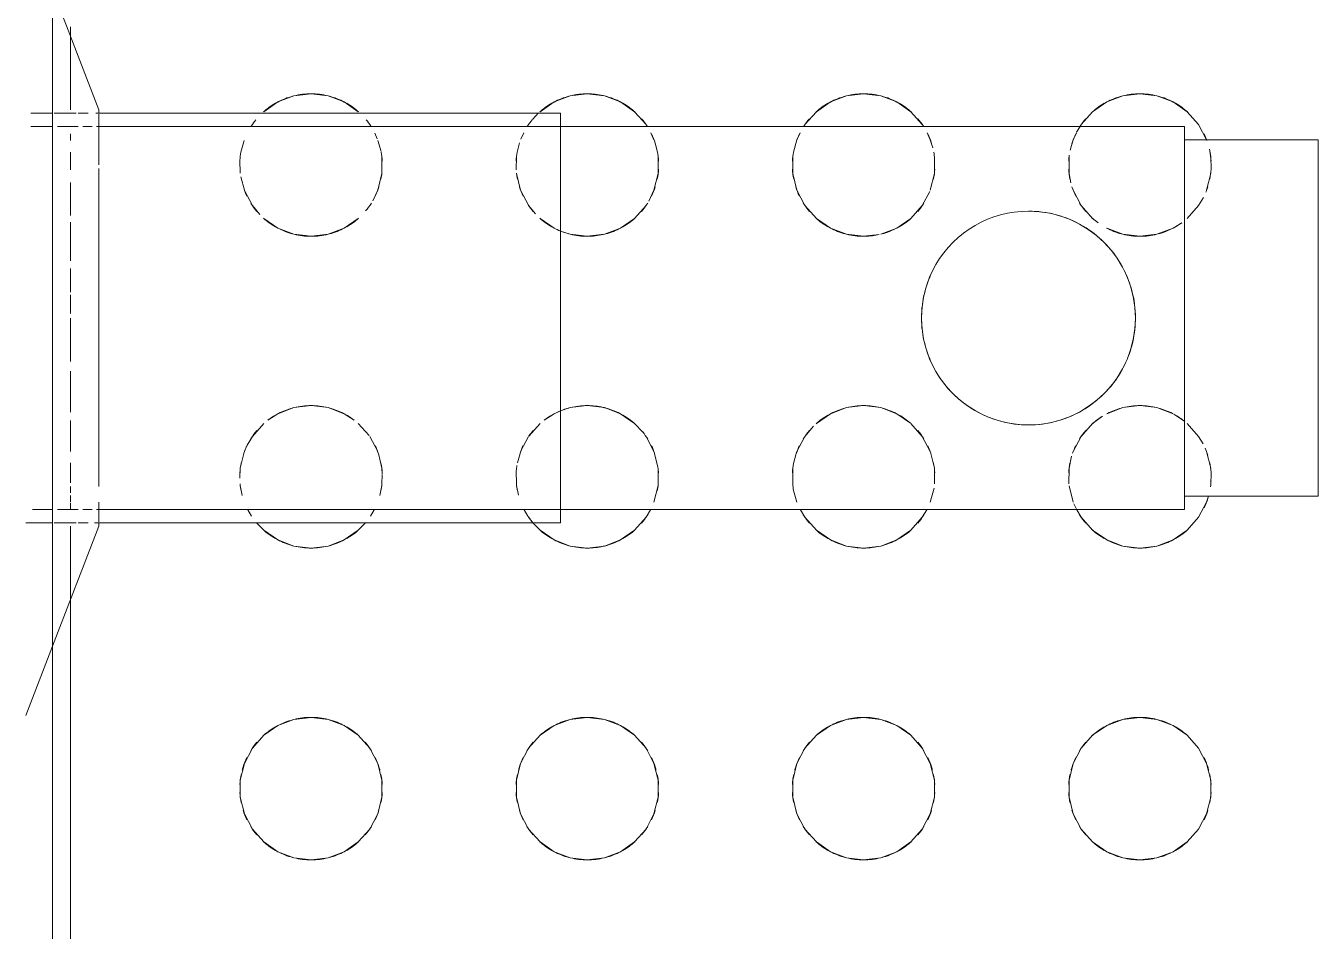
# Model space of a CAD drawing. Header units: metres. Extents: x 147 to 427, y -16 to 162.
# Drawn here: x 177.1036 to 177.2486, y 83.4637 to 83.5653 of the extents above; entities that cross this region are included whole.
import ezdxf

# ---------------------------------------------------------------- set-up
doc = ezdxf.new("R2010")
doc.units = ezdxf.units.M
doc.layers.add('P-SANR-FIXT', color=7, linetype='Continuous', lineweight=5)

# ---------------------------------------------------------------- blocks, each defined once
blk = doc.blocks.new('UT_Bebedouro Industrial - UT_Bebedouro Industrial-3662647-BANHEIROS E VESTIÁRIO')
at = {"layer": 'P-SANR-FIXT', "color": 254, "true_color": 0xd3d3d3}
for p, q in [((0.1569717234431422, -0.2430000000001873), (0.1491875000001079, -0.2400000000001837)), ((0.343, -0.2430000000000004), (-0.343, -0.2430000000000004)), ((0.1708125000001009, -0.243179785421096), (0.1708125000001009, -0.2456480347488624)), ((0.2168125000001034, -0.2456480348234286), (0.2168125000001034, -0.2431797852094258)), ((0.1599456944770694, -0.2450000000000006), (0.03385503178336066, -0.2450000000000006)), ((0.1599456944770694, -0.2450000000000004), (0.1704375000000012, -0.2450000000000004)), ((0.2171875000000003, -0.2450000000000004), (0.2264961812751058, -0.2450000000000004)), ((0.1708125000001009, -0.2458592899244402), (0.1708125000001009, -0.2469920681580703)), ((0.2168125000001034, -0.2469920681858999), (0.2168125000001034, -0.2458592899138064)), ((0.1723125000001005, -0.2479105741302499), (0.1723125000001005, -0.300000000000183)), ((0.2153125000001037, -0.300000000000183), (0.2153125000001037, -0.2479105741580969)), ((0.1731493069236932, -0.2481896415829489), (0.1709375853437507, -0.2481896415829489)), ((0.1845537980913715, -0.2481896415829489), (0.1761568260771479, -0.2481896415829489)), ((0.1996875683226514, -0.2481896415829489), (0.1879374316773473, -0.2481896415829489)), ((0.2105832781362753, -0.2481896415829489), (0.2030712019086281, -0.2481896415829489)), ((0.2166874146562478, -0.2481896415829489), (0.2127232722435144, -0.2481896415829489)), ((0.1715855705442517, -0.2653176456621884), (0.1722858428339676, -0.2649067323163596)), ((0.1722858428339674, -0.2790932681023642), (0.1715855705442516, -0.2786823547565355)), ((0.1707755822856121, -0.2969284315510209), (0.1714393485795881, -0.2964161290728526)), ((0.1715855705442516, -0.2963176454528283), (0.1722858428339674, -0.2959067321069996)), ((0.2161039709048473, -0.2968538149683477), (0.2168291416433389, -0.2975382062489465)), ((0.1708125000000002, -0.2999999999999999), (0.1721554505102914, -0.2999999999999999)), ((0.2154695494897128, -0.2999999999999999), (0.2168125000000002, -0.2999999999999999)), ((0.1805283845272866, -0.3095838709271512), (0.1788207056497776, -0.3104801299414852)), ((0.2146057079093315, -0.3101324843364749), (0.2138207056497776, -0.3104801299414853)), ((0.1750195731113947, -0.3109416709927864), (0.173147027457097, -0.3104801299414852)), ((0.1769481599954799, -0.3109416709927864), (0.1751910734304794, -0.3109605522465969)), ((0.1786173332256729, -0.3105540207469432), (0.177058492134831, -0.3109274646154095)), ((0.2134257856441591, -0.310617895085938), (0.212440110450913, -0.3108659632541628)), ((0.1731470274570971, -0.326519869849159), (0.1744600569162915, -0.3261469116288601)), ((0.1751910734304794, -0.3260394475440473), (0.1769481599954799, -0.3260583287978578)), ((0.1774665911928572, -0.3261390115020953), (0.178617333225673, -0.3264459790437009)), ((0.1819719525388062, -0.3286950185247158), (0.1830634372131776, -0.3302744560843197)), ((0.2031786092558585, -0.3357542979505553), (0.2029838665534374, -0.3339999997906423)), ((0.1747233933828997, -0.3418998986069059), (0.173147027457097, -0.3414801297321255)), ((0.1722858428339673, -0.3579067316882797), (0.1729673643321005, -0.3575905876387838)), ((0.1731470274570969, -0.3575198696397988), (0.1749786812591977, -0.357063405180618)), ((0.2146743794602289, -0.3579028203591386), (0.2153263911218452, -0.3582813316452378)), ((0.1830292258640429, -0.3687898073410508), (0.182210425437808, -0.3700225533397693)), ((0.1723125000000003, -0.3699999999999999), (0.1736556222552938, -0.3699999999999999)), ((0.1882302397355379, -0.3699999999999999), (0.1738125000000003, -0.3699999999999999)), ((0.1989888809020505, -0.3699999999999999), (0.1886361190979497, -0.3699999999999999)), ((0.2138125000000002, -0.3699999999999999), (0.1993947602644623, -0.3699999999999999)), ((0.2139693777447065, -0.3699999999999999), (0.2153125000000002, -0.3699999999999999)), ((0.1788207056497775, -0.3724801295227654), (0.1769481599954798, -0.3729416705740665)), ((0.2100195731113946, -0.3729416705740666), (0.2081470274570969, -0.3724801295227655)), ((0.1764946582742865, -0.3729833439000679), (0.1750195731113946, -0.3729416705740665)), ((0.1738125000000003, -0.385), (0.2138125000000002, -0.385))]:
    blk.add_line(p, q, dxfattribs=at)
at = {"layer": 'P-SANR-FIXT', "color": 254, "true_color": 0xe0e0e0}
for p, q in [((0.1708125000001009, -0.2400000000001837), (0.1708125000001009, -0.243000000000183)), ((0.2168125000001034, -0.243000000000183), (0.2168125000001034, -0.2405410871158493)), ((0.1723125000001005, -0.2435491953635607), (0.1723125000001005, -0.245885300906858)), ((0.2153125000001037, -0.245885300794452), (0.2153125000001037, -0.2435491952263268)), ((0.170437500000001, -0.2450000000000006), (0.1599456944770694, -0.2450000000000006)), ((0.2264961812751058, -0.2450000000000006), (0.2171875000000003, -0.2450000000000006)), ((0.1723125000001005, -0.2464012828272599), (0.1723125000001005, -0.2474313589593083)), ((0.2153125000001037, -0.2474313589769331), (0.2153125000001037, -0.2464012829982663)), ((0.1707476504626846, -0.2481896415829489), (0.1704912606216459, -0.2481896415829489)), ((0.2171337393783538, -0.2481896415829489), (0.2168773495373141, -0.2481896415829489)), ((0.173879354366014, -0.2642823797981303), (0.1750195731113949, -0.2640583292165775)), ((0.1758241505980542, -0.2640021971467044), (0.1769481599954801, -0.2640583292165775)), ((0.1769481599954801, -0.2640583292165775), (0.1786173332256731, -0.2644459794624205)), ((0.1788207056497778, -0.2645198702678786), (0.1794847589761223, -0.2648073090337222)), ((0.2064393485795883, -0.2654161292822128), (0.2081276408369291, -0.2645272526530535)), ((0.2081470274570972, -0.2645198702678787), (0.2096438677583311, -0.264113282096786)), ((0.2100752072232915, -0.2640517798067557), (0.2115442569142956, -0.2640199337720456)), ((0.2124401104509143, -0.2641340369552013), (0.2137347221065275, -0.264487846272953)), ((0.2039002183482119, -0.2682822148330118), (0.2049957805680687, -0.2666950189434357)), ((0.2054275888262549, -0.266245003979312), (0.2064393485795883, -0.2654161292822128)), ((0.1823518946624584, -0.2671584356464372), (0.183063437213173, -0.2682744565030304)), ((0.1830675147586632, -0.2682822148330117), (0.1837514010928459, -0.2700854748950614)), ((0.2032163320140291, -0.2700854748950615), (0.2039002183482119, -0.2682822148330118)), ((0.1837514010928459, -0.2700854748950614), (0.1839838665534375, -0.2720000002093618)), ((0.2029838665534375, -0.272000000209362), (0.2032163320140291, -0.2700854748950615)), ((0.1839838665534375, -0.2720000002093619), (0.1837514010928459, -0.2739145255236624)), ((0.2032163320140291, -0.2739145255236624), (0.2029838665534375, -0.2720000002093619)), ((0.1837514010928459, -0.2739145255236624), (0.1830675147586632, -0.2757177855857121)), ((0.2039002183482118, -0.2757177855857121), (0.2032163320140291, -0.2739145255236624)), ((0.1830634372131754, -0.2757255439156889), (0.1823518946624553, -0.2768415647722908)), ((0.2049957805680687, -0.2773049814752883), (0.2039002183482118, -0.2757177855857121)), ((0.1819719525388063, -0.2773049814752883), (0.1806136381692645, -0.2785241696691069)), ((0.1750195731113948, -0.2799416712021464), (0.1738793543660139, -0.2797176206205935)), ((0.1805283845272867, -0.2785838711365112), (0.1788207056497777, -0.2794801301508453)), ((0.2081470274570972, -0.2794801301508454), (0.2069644580580077, -0.2789164000646308)), ((0.2100195731113949, -0.2799416712021465), (0.2081470274570972, -0.2794801301508454)), ((0.2137347221065275, -0.2795121541457711), (0.2125100266369945, -0.2798526297349832)), ((0.2145562186918797, -0.2791574219469717), (0.2139336125197426, -0.2794362916637007)), ((0.1762444735893219, -0.279995206272326), (0.1751910734304795, -0.2799605524559569)), ((0.2119481599954801, -0.2799416712021465), (0.2100752072232915, -0.2799482206119683)), ((0.1739446364702366, -0.2952649036755161), (0.1750195731113948, -0.2950583290072174)), ((0.1751910734304794, -0.2950394477534069), (0.1766425946962822, -0.2950273499956836)), ((0.1775589553057072, -0.2951570819240949), (0.178617333225673, -0.2954459792530605)), ((0.1788207056497776, -0.2955198700585185), (0.1805283845272866, -0.2964161290728526)), ((0.2104596966617215, -0.2950175094033534), (0.21194815999548, -0.2950583290072175)), ((0.2124401104509173, -0.2951340367458419), (0.2134639627210549, -0.295394405528897)), ((0.2139048370180735, -0.2955523422831816), (0.2146057079093315, -0.2958675156635291)), ((0.1805437975884262, -0.29642679577947), (0.1819719525388061, -0.2976950187340754)), ((0.2054962853629, -0.2971795569116565), (0.2064393485795882, -0.2964161290728527)), ((0.1823518946624583, -0.298158435437077), (0.1830634372131752, -0.2992744562936748)), ((0.2039002183482117, -0.2992822146236518), (0.2049957805680686, -0.2976950187340756)), ((0.1728765199131284, -0.2999999999999999), (0.1738939157129581, -0.2999999999999999)), ((0.1740123258339308, -0.2999999999999999), (0.1823125000000002, -0.2999999999999999)), ((0.1823125000000042, -0.2999999999999999), (0.1878596619626422, -0.2999999999999999)), ((0.183067514758663, -0.2992822146236516), (0.1833909501743621, -0.299979112460689)), ((0.1882398293743464, -0.2999999999999999), (0.1964048351849518, -0.2999999999999999)), ((0.1964511952559443, -0.2999999999999999), (0.1993851706256537, -0.2999999999999999)), ((0.1997653380373581, -0.2999999999999999), (0.2053125000000002, -0.2999999999999999)), ((0.2035767829325126, -0.2999791124606891), (0.2039002183482117, -0.2992822146236518)), ((0.2053125000000002, -0.2999999999999999), (0.2100759559672908, -0.2999999999999999)), ((0.2106661258184453, -0.2999999999999999), (0.2136126741660696, -0.2999999999999999)), ((0.2137310842870423, -0.2999999999999999), (0.214748480086872, -0.2999999999999999)), ((0.1736556222552938, -0.3699999999999999), (0.1751929538186347, -0.3699999999999999)), ((0.1764919919243115, -0.3699999999999999), (0.1738125000000003, -0.3699999999999999)), ((0.1751929538186347, -0.3699999999999999), (0.1882478905302958, -0.3699999999999999)), ((0.188230239735538, -0.3699999999999999), (0.1764919919243115, -0.3699999999999999)), ((0.1886281158116952, -0.3699999999999999), (0.1989968841883046, -0.3699999999999999)), ((0.1989888809020506, -0.3699999999999999), (0.1886361190979499, -0.3699999999999999)), ((0.1993771094697042, -0.3699999999999999), (0.2045625, -0.3699999999999999)), ((0.2038125000000002, -0.3699999999999999), (0.1993947602644624, -0.3699999999999999)), ((0.2138125000000002, -0.3699999999999999), (0.2038125000000002, -0.3699999999999999)), ((0.2045625, -0.3699999999999999), (0.2124320461813655, -0.3699999999999999)), ((0.2124320461813655, -0.3699999999999999), (0.2139693777447065, -0.3699999999999999))]:
    blk.add_line(p, q, dxfattribs=at)
at = {"layer": 'P-SANR-FIXT', "color": 254, "true_color": 0xe9e9e9}
for p, q in [((0.2153125000001037, -0.243000000000183), (0.2153125000001037, -0.2405476756956445)), ((0.1723125000001005, -0.2407365483164371), (0.1723125000001005, -0.242922413969641)), ((0.1719941416783444, -0.2481896415829489), (0.171286806100834, -0.2481896415829489)), ((0.1731493069236933, -0.2481896415829489), (0.1721578206327638, -0.2481896415829489)), ((0.177620997391089, -0.2481896415829489), (0.1752827876512813, -0.2481896415829489)), ((0.1825289646020444, -0.2481896415829489), (0.178258294713867, -0.2481896415829489)), ((0.1878279875455743, -0.2481896415829489), (0.1828901917612917, -0.2481896415829489)), ((0.1938125000000024, -0.2481896415829489), (0.1886300743250438, -0.2481896415829489)), ((0.1994146431139901, -0.2481896415829489), (0.1946383759556041, -0.2481896415829489)), ((0.2005377323094429, -0.2481896415829489), (0.1997970124544304, -0.2481896415829489)), ((0.2050960353979561, -0.2481896415829489), (0.2010357722435146, -0.2481896415829489)), ((0.2096280599714878, -0.2481896415829489), (0.2059120404664914, -0.2481896415829489)), ((0.2105832781362763, -0.2481896415829489), (0.2100040026089115, -0.2481896415829489)), ((0.2125058542819382, -0.2481896415829489), (0.2110139162038261, -0.2481896415829489)), ((0.2154671793672347, -0.2481896415829489), (0.2127232722435144, -0.2481896415829489)), ((0.2163381938991681, -0.2481896415829489), (0.215630858321654, -0.2481896415829489))]:
    blk.add_line(p, q, dxfattribs=at)
at = {"layer": 'P-SANR-FIXT', "color": 9, "true_color": 0xc0c0c0}
for p, q in [((-0.343, -0.2430000000000004), (0.343, -0.2430000000000004)), ((0.1704375000001031, -0.2481896415831324), (0.1569717234431422, -0.2430000000001873)), ((0.2306532765570707, -0.243000000000183), (0.2171875000001011, -0.2481896415831324)), ((0.0338550317833607, -0.2450000000000004), (0.1599456944770694, -0.2450000000000004)), ((0.1708125000001009, -0.2476853449555534), (0.1708125000001009, -0.300000000000183)), ((0.2168125000001034, -0.300000000000183), (0.2168125000001034, -0.2478592750793709)), ((0.1707476504626846, -0.2481896415829489), (0.1704375000000004, -0.2481896415829489)), ((0.1761568260771479, -0.2481896415829489), (0.174901727756486, -0.2481896415829489)), ((0.1879374316773473, -0.2481896415829489), (0.1845537980913715, -0.2481896415829489)), ((0.2030712019086281, -0.2481896415829489), (0.1996875683226514, -0.2481896415829489)), ((0.2127232722435144, -0.2481896415829489), (0.2114681739228443, -0.2481896415829489)), ((0.2171875, -0.2481896415829489), (0.2168773495373142, -0.2481896415829489)), ((0.1708125000000002, -0.2999999999999999), (0.2168125000000002, -0.2999999999999999)), ((0.1723125000001005, -0.300000000000183), (0.1723125000001005, -0.3700000000001845)), ((0.2153125000000994, -0.3700000000001845), (0.2153125000001037, -0.300000000000183)), ((0.1723125000000003, -0.3699999999999999), (0.2153125000000002, -0.3699999999999999)), ((0.1738125000001002, -0.3700000000001845), (0.1738125000001002, -0.3850000000001854)), ((0.2138125000000997, -0.3850000000001854), (0.2138125000000997, -0.3700000000001845)), ((0.1738125000000003, -0.385), (0.2138125000000002, -0.385))]:
    blk.add_line(p, q, dxfattribs=at)
at = {"layer": 'P-SANR-FIXT', "color": 7, "true_color": 0xefefef}
for p, q in [((0.1723406767205682, -0.2450000000000004), (0.1730450947347832, -0.2450000000000004)), ((0.1731573078369725, -0.2450000000000004), (0.1738939157129576, -0.2450000000000004)), ((0.1741985097396039, -0.2450000000000004), (0.1749017277564855, -0.2450000000000004)), ((0.1753243672950136, -0.2450000000000004), (0.1775490440327083, -0.2450000000000004)), ((0.1788380519957764, -0.2450000000000004), (0.1823125000000013, -0.2450000000000004)), ((0.1832619380973195, -0.2450000000000004), (0.1878596619626423, -0.2450000000000004)), ((0.1889404593594835, -0.2450000000000004), (0.1938125000000007, -0.2450000000000004)), ((0.1943085698364476, -0.2450000000000004), (0.1964269128591585, -0.2450000000000004)), ((0.1967219248090448, -0.2450000000000004), (0.1993771094697038, -0.2450000000000004)), ((0.2002276015342474, -0.2450000000000004), (0.2045624999999988, -0.2450000000000004)), ((0.2053125000000002, -0.2450000000000004), (0.209015295795511, -0.2450000000000004)), ((0.2104472913215685, -0.2450000000000004), (0.2124320461813666, -0.2450000000000004)), ((0.2137310842870396, -0.2450000000000004), (0.2144972953004514, -0.2450000000000004))]:
    blk.add_line(p, q, dxfattribs=at)
at = {"layer": 'P-SANR-FIXT', "color": 7, "true_color": 0xf3f3f3}
for p, q in [((0.173045094734783, -0.2450000000000006), (0.1723406767205681, -0.2450000000000006)), ((0.1738939157129575, -0.2450000000000006), (0.1731573078369723, -0.2450000000000006)), ((0.1749017277564854, -0.2450000000000006), (0.1741985097396037, -0.2450000000000006)), ((0.1775490440327081, -0.2450000000000006), (0.1753243672950135, -0.2450000000000006)), ((0.1823125000000012, -0.2450000000000006), (0.1788380519957762, -0.2450000000000006)), ((0.1878596619626421, -0.2450000000000006), (0.1832619380973194, -0.2450000000000006)), ((0.1938125000000007, -0.2450000000000006), (0.1889404593594835, -0.2450000000000006)), ((0.1964269128591584, -0.2450000000000006), (0.1943085698364475, -0.2450000000000006)), ((0.1993771094697038, -0.2450000000000006), (0.1967219248090448, -0.2450000000000006)), ((0.2045624999999988, -0.2450000000000006), (0.2002276015342473, -0.2450000000000006)), ((0.209015295795511, -0.2450000000000006), (0.2053125000000001, -0.2450000000000006)), ((0.2124320461813666, -0.2450000000000006), (0.2104472913215686, -0.2450000000000006)), ((0.2144972953004514, -0.2450000000000006), (0.2137310842870396, -0.2450000000000006))]:
    blk.add_line(p, q, dxfattribs=at)
at = {"layer": 'P-SANR-FIXT', "color": 9, "true_color": 0xc0c0c0, "flags": 128}
for points in [[(0.1329838665534375, -0.2720000002093618), (0.1332163320140291, -0.2700854748950613), (0.1339002183482119, -0.2682822148330117), (0.1349957805680687, -0.2666950189434354), (0.1364393485795883, -0.2654161292822125), (0.1381470274570972, -0.2645198702678785), (0.1400195731113949, -0.2640583292165774), (0.1419481599954801, -0.2640583292165774), (0.1438207056497778, -0.2645198702678785), (0.1455283845272867, -0.2654161292822125), (0.1469719525388063, -0.2666950189434354), (0.1480675147586632, -0.2682822148330116), (0.1487514010928459, -0.2700854748950613), (0.1489838665534375, -0.2720000002093617)], [(0.1679838665534375, -0.2720000002093619), (0.1682163320140291, -0.2700854748950614), (0.1689002183482118, -0.2682822148330117), (0.1699957805680687, -0.2666950189434356), (0.1707755822856122, -0.2659284317603809)], [(0.2169719525388063, -0.2666950189434356), (0.2180675147586632, -0.2682822148330118), (0.2187514010928459, -0.2700854748950615), (0.2189838665534375, -0.2720000002093619)], [(0.1489838665534375, -0.2720000002093618), (0.1487514010928459, -0.2739145255236623), (0.1480675147586632, -0.275717785585712), (0.1469719525388063, -0.2773049814752882), (0.1455283845272867, -0.2785838711365111), (0.1438207056497778, -0.2794801301508452), (0.14194815999548, -0.2799416712021463), (0.1400195731113949, -0.2799416712021462), (0.1381470274570972, -0.2794801301508452), (0.1364393485795882, -0.278583871136511), (0.1349957805680686, -0.2773049814752881), (0.1339002183482118, -0.2757177855857119), (0.1332163320140291, -0.2739145255236622), (0.1329838665534375, -0.2720000002093617)], [(0.1707755822856121, -0.2780715686583428), (0.1699957805680686, -0.2773049814752882), (0.1689002183482118, -0.275717785585712), (0.1682163320140291, -0.2739145255236623), (0.1679838665534375, -0.2720000002093618)], [(0.2189838665534375, -0.272000000209362), (0.2187514010928459, -0.2739145255236625), (0.2180675147586632, -0.2757177855857122), (0.2169719525388063, -0.2773049814752884)], [(0.1329838665534374, -0.3030000000000017), (0.133216332014029, -0.3010854746857012), (0.1339002183482117, -0.2992822146236516), (0.1349957805680686, -0.2976950187340753), (0.1364393485795881, -0.2964161290728525), (0.1381470274570971, -0.2955198700585184), (0.1400195731113948, -0.2950583290072173), (0.14194815999548, -0.2950583290072173), (0.1438207056497776, -0.2955198700585184), (0.1455283845272866, -0.2964161290728525), (0.1469719525388062, -0.2976950187340753), (0.148067514758663, -0.2992822146236515), (0.1487514010928458, -0.3010854746857012), (0.1489838665534374, -0.3030000000000017)], [(0.1679838665534374, -0.3030000000000018), (0.168216332014029, -0.3010854746857013), (0.1689002183482117, -0.2992822146236517), (0.1699957805680686, -0.2976950187340754), (0.1707755822856121, -0.2969284315510209)], [(0.2169719525388062, -0.2976950187340756), (0.2180675147586631, -0.2992822146236517), (0.2187514010928458, -0.3010854746857014), (0.2189838665534374, -0.3030000000000018)], [(0.1489838665534374, -0.3030000000000018), (0.1487514010928458, -0.3049145253143023), (0.1480675147586631, -0.306717785376352), (0.1469719525388062, -0.3083049812659282), (0.1455283845272866, -0.3095838709271511), (0.1438207056497776, -0.3104801299414851), (0.1419481599954799, -0.3109416709927862), (0.1400195731113947, -0.3109416709927862), (0.138147027457097, -0.3104801299414851), (0.1364393485795881, -0.3095838709271509), (0.1349957805680685, -0.308304981265928), (0.1339002183482117, -0.3067177853763518), (0.133216332014029, -0.3049145253143021), (0.1329838665534374, -0.3030000000000017)], [(0.1722858428339673, -0.3100932678930041), (0.171439348579588, -0.3095838709271511), (0.1699957805680685, -0.3083049812659282), (0.1689002183482116, -0.306717785376352), (0.1682163320140289, -0.3049145253143021), (0.1679838665534374, -0.3030000000000018)], [(0.2189838665534374, -0.3030000000000019), (0.2187514010928458, -0.3049145253143024), (0.2180675147586631, -0.3067177853763521), (0.2169719525388062, -0.3083049812659284), (0.2155283845272866, -0.3095838709271512)], [(0.1329838665534374, -0.3339999997906422), (0.133216332014029, -0.3320854744763416), (0.1339002183482117, -0.330282214414292), (0.1349957805680686, -0.3286950185247158), (0.1364393485795881, -0.3274161288634929), (0.1381470274570971, -0.3265198698491589), (0.1400195731113948, -0.3260583287978577), (0.1419481599954799, -0.3260583287978577), (0.1438207056497776, -0.3265198698491587), (0.1455283845272866, -0.3274161288634929), (0.1469719525388062, -0.3286950185247157), (0.1480675147586631, -0.330282214414292), (0.1487514010928458, -0.3320854744763416), (0.1489838665534374, -0.333999999790642)], [(0.1679838665534374, -0.3339999997906423), (0.168216332014029, -0.3320854744763418), (0.1689002183482117, -0.3302822144142921), (0.1699957805680685, -0.3286950185247159), (0.1714393485795881, -0.327416128863493), (0.1722858428339674, -0.3269067318976399)], [(0.2155283845272866, -0.3274161288634931), (0.2169719525388062, -0.3286950185247159), (0.2180675147586631, -0.3302822144142922), (0.2187514010928458, -0.3320854744763419), (0.2189838665534374, -0.3339999997906423)], [(0.1489838665534374, -0.3339999997906422), (0.1487514010928458, -0.3359145251049426), (0.148067514758663, -0.3377177851669923), (0.1469719525388062, -0.3393049810565685), (0.1455283845272866, -0.3405838707177914), (0.1438207056497776, -0.3414801297321254), (0.1419481599954799, -0.3419416707834266), (0.1400195731113948, -0.3419416707834266), (0.138147027457097, -0.3414801297321254), (0.1364393485795881, -0.3405838707177913), (0.1349957805680685, -0.3393049810565685), (0.1339002183482117, -0.3377177851669922), (0.133216332014029, -0.3359145251049425), (0.1329838665534374, -0.333999999790642)], [(0.1722858428339674, -0.3410932676836445), (0.1714393485795881, -0.3405838707177914), (0.1699957805680685, -0.3393049810565686), (0.1689002183482117, -0.3377177851669923), (0.1682163320140289, -0.3359145251049426), (0.1679838665534374, -0.3339999997906422)], [(0.2189838665534374, -0.3339999997906424), (0.2187514010928458, -0.3359145251049429), (0.2180675147586631, -0.3377177851669926), (0.2169719525388062, -0.3393049810565688), (0.2155283845272866, -0.3405838707177917)], [(0.1329838665534372, -0.3649999995812819), (0.1332163320140288, -0.3630854742669815), (0.1339002183482116, -0.3612822142049318), (0.1349957805680684, -0.3596950183153556), (0.136439348579588, -0.3584161286541327), (0.138147027457097, -0.3575198696397986), (0.1400195731113946, -0.3570583285884975), (0.1419481599954798, -0.3570583285884975), (0.1438207056497775, -0.3575198696397985), (0.1455283845272864, -0.3584161286541327), (0.146971952538806, -0.3596950183153555), (0.1480675147586629, -0.3612822142049318), (0.1487514010928456, -0.3630854742669815), (0.1489838665534372, -0.3649999995812818)], [(0.1679838665534372, -0.3649999995812821), (0.1682163320140288, -0.3630854742669816), (0.1689002183482115, -0.3612822142049319), (0.1699957805680684, -0.3596950183153558), (0.171439348579588, -0.3584161286541328), (0.1722858428339673, -0.3579067316882797)], [(0.2155283845272865, -0.358416128654133), (0.2169719525388061, -0.3596950183153558), (0.2180675147586629, -0.3612822142049321), (0.2187514010928457, -0.3630854742669817), (0.2189838665534373, -0.3649999995812822)], [(0.1489838665534372, -0.3649999995812819), (0.1487514010928456, -0.3669145248955825), (0.1480675147586629, -0.3687177849576321), (0.146971952538806, -0.3703049808472084), (0.1455283845272864, -0.3715838705084312), (0.1438207056497775, -0.3724801295227652), (0.1419481599954798, -0.3729416705740664), (0.1400195731113946, -0.3729416705740664), (0.1381470274570969, -0.3724801295227652), (0.1364393485795879, -0.3715838705084312), (0.1349957805680684, -0.3703049808472083), (0.1339002183482115, -0.368717784957632), (0.1332163320140288, -0.3669145248955823), (0.1329838665534372, -0.3649999995812818)], [(0.1737980455863442, -0.3726950395926557), (0.1731470274570969, -0.3724801295227654), (0.1714393485795879, -0.3715838705084313), (0.1699957805680684, -0.3703049808472084), (0.1689002183482115, -0.3687177849576321), (0.1682163320140288, -0.3669145248955825), (0.1679838665534372, -0.3649999995812819)], [(0.2189838665534373, -0.3649999995812823), (0.2187514010928457, -0.3669145248955827), (0.2180675147586629, -0.3687177849576324), (0.216971952538806, -0.3703049808472086), (0.2155283845272865, -0.3715838705084315), (0.2138207056497775, -0.3724801295227655)]]:
    blk.add_lwpolyline(points, dxfattribs=at)
at = {"layer": 'P-SANR-FIXT', "color": 254, "true_color": 0xe0e0e0, "flags": 128}
for points in [[(0.1795499840721868, -0.2648394666863687), (0.1805283845272867, -0.2654161292822126), (0.1819719525388063, -0.2666950189434356)], [(0.1786173332256731, -0.2795540209563033), (0.17694815999548, -0.2799416712021464), (0.17632929219956, -0.2799920538216588)], [(0.2064898654043965, -0.2963815561843511), (0.2081470274570971, -0.2955198700585187), (0.2100195731113948, -0.2950583290072175)]]:
    blk.add_lwpolyline(points, dxfattribs=at)
at = {"layer": 'P-SANR-FIXT', "color": 254, "true_color": 0xd3d3d3, "flags": 128}
for points in [[(0.1833909501743621, -0.299979112460689), (0.1837514010928458, -0.3010854746857013), (0.1839838665534374, -0.3030000000000018)], [(0.2029838665534374, -0.3030000000000019), (0.203216332014029, -0.3010854746857014), (0.2035767829325126, -0.2999791124606891)], [(0.1839838665534374, -0.3030000000000018), (0.1837514010928458, -0.3049145253143023), (0.183067514758663, -0.306717785376352)], [(0.2064393485795881, -0.3095838709271512), (0.2049957805680685, -0.3083049812659283), (0.2039002183482116, -0.306717785376352), (0.2032163320140289, -0.3049145253143023), (0.2029838665534374, -0.3030000000000018)], [(0.1830634372131728, -0.3067255437063333), (0.1819719525388062, -0.3083049812659283), (0.1810106076311492, -0.3092228901038505)], [(0.2119481599954799, -0.3109416709927864), (0.2100195731113947, -0.3109416709927864), (0.208147027457097, -0.3104801299414853), (0.2069304988410538, -0.3098965915621374)], [(0.2029838665534374, -0.3339999997906424), (0.203216332014029, -0.3320854744763419), (0.2039002183482117, -0.3302822144142922), (0.2049957805680686, -0.3286950185247161), (0.2064393485795881, -0.3274161288634931), (0.2081470274570971, -0.3265198698491592), (0.2100195731113948, -0.326058328797858), (0.21194815999548, -0.326058328797858)], [(0.2124401104509131, -0.3261340365364815), (0.2138207056497776, -0.326519869849159), (0.2146057079093315, -0.3268675154541695)], [(0.1788207056497776, -0.3265198698491589), (0.1805283845272866, -0.327416128863493), (0.1816668035985516, -0.3283698067948578)], [(0.183067514758663, -0.3302822144142921), (0.1837514010928458, -0.3320854744763418), (0.1839838665534374, -0.3339999997906422)], [(0.1839838665534374, -0.3339999997906423), (0.1837514010928458, -0.3359145251049427), (0.183067514758663, -0.3377177851669925), (0.1820150350788246, -0.3392559326829601)], [(0.2080312499242894, -0.3414351500671621), (0.2064393485795881, -0.3405838707177916), (0.2049957805680686, -0.3393049810565688), (0.2039002183482117, -0.3377177851669925), (0.2032163320140289, -0.3359145251049427)], [(0.1819719525388061, -0.3393049810565686), (0.1805283845272866, -0.3405838707177916), (0.1788207056497776, -0.3414801297321255)], [(0.1786173332256729, -0.3415540205375836), (0.1769481599954799, -0.3419416707834267), (0.1751910734304794, -0.3419605520372372)], [(0.2116969559766679, -0.3419680224346861), (0.2100195731113947, -0.3419416707834268), (0.2081470274570971, -0.3414801297321257)], [(0.2146057079093315, -0.3411324841271152), (0.2138207056497776, -0.3414801297321257), (0.2129134124470656, -0.3417631612807827)], [(0.1751910734304793, -0.3570394473346872), (0.1769481599954798, -0.3570583285884977), (0.1782918975994681, -0.3573406197172121)], [(0.1788207056497775, -0.3575198696397986), (0.1805283845272865, -0.3584161286541328), (0.181971952538806, -0.3596950183153556), (0.1827886454840287, -0.3607942846558836)], [(0.204517889843127, -0.3602902399477316), (0.2049957805680684, -0.3596950183153559), (0.206439348579588, -0.358416128654133), (0.208147027457097, -0.3575198696397989)], [(0.2090010704682768, -0.3572502611678009), (0.2100195731113947, -0.3570583285884978), (0.2119481599954798, -0.3570583285884978)], [(0.2126542905440967, -0.3571769046980827), (0.2138207056497775, -0.3575198696397989), (0.2146057079093314, -0.3578675152448093)], [(0.1830675147586629, -0.3612822142049319), (0.1837514010928456, -0.3630854742669816), (0.1839838665534372, -0.3649999995812819)], [(0.2029838665534373, -0.3649999995812822), (0.2032163320140289, -0.3630854742669818), (0.2039002183482116, -0.3612822142049321)], [(0.1839838665534372, -0.3649999995812821), (0.1837514010928456, -0.3669145248955826), (0.1830675147586629, -0.3687177849576322)], [(0.2045036739398787, -0.3696901597056865), (0.2039002183482116, -0.3687177849576324), (0.2032163320140288, -0.3669145248955826), (0.2029838665534373, -0.3649999995812822)], [(0.181971952538806, -0.3703049808472085), (0.1805283845272864, -0.3715838705084313), (0.1796971444659171, -0.372085293225598)], [(0.2073549156799259, -0.3721288667981435), (0.206439348579588, -0.3715838705084314), (0.2049957805680684, -0.3703049808472085)], [(0.2127787756500409, -0.3727954112773424), (0.2119481599954798, -0.3729416705740666), (0.2105070813569885, -0.3729854131349272)]]:
    blk.add_lwpolyline(points, dxfattribs=at)
at = {"layer": 'P-SANR-FIXT', "color": 9, "true_color": 0xc0c0c0}
for centre, radius, start, end in [((0.1409838665534375, -0.2720000002093619), 0.008000000000000038, 122.185876884554, 130.5398075512483), ((0.1409838665534375, -0.2720000002093619), 0.008000000000000012, 107.706917325726, 115.8856263352523), ((0.1409838665534375, -0.2720000002093619), 0.008000000000000012, 93.20967103918306, 101.3152380239996), ((0.1409838665534375, -0.2720000002093619), 0.007999999999999998, 78.68476197593124, 86.7903289608235), ((0.1409838665534375, -0.2720000002093619), 0.007999999999999985, 64.1143736648462, 72.19488510568357), ((0.1409838665534375, -0.2720000002093619), 0.008000000000000004, 49.46019244875138, 57.81412311548409), ((0.1409838665534375, -0.2720000002093619), 0.007999999999999998, 229.4601924487506, 237.814123115445), ((0.1409838665534375, -0.2720000002093619), 0.007999999999999993, 302.1858768847068, 310.5398075510173), ((0.1409838665534375, -0.2720000002093619), 0.007999999999999983, 244.1143736645818, 252.2930826742728), ((0.1409838665534375, -0.2720000002093619), 0.007999999999999993, 258.6847619755391, 266.7903289613683), ((0.1409838665534375, -0.2720000002093619), 0.007999999999999998, 273.2096710386234, 281.3152380244359), ((0.1409838665534375, -0.2720000002093619), 0.00799999999999998, 287.8051148943155, 295.8856263352517), ((0.1409838665534374, -0.3030000000000018), 0.008000000000000012, 107.706917325726, 115.8856263352524), ((0.1409838665534374, -0.3030000000000018), 0.008000000000000004, 93.2096710387843, 101.3152380244599), ((0.1409838665534374, -0.3030000000000018), 0.00800000000000002, 78.6847619757472, 86.79032896106881), ((0.1409838665534374, -0.3030000000000018), 0.007999999999999985, 64.11437366484616, 72.19488510568355), ((0.1409838665534374, -0.3030000000000018), 0.008000000000000024, 122.185876884554, 130.5398075513634), ((0.1409838665534374, -0.3030000000000018), 0.00800000000000001, 49.46019244857121, 57.81412311544025), ((0.1409838665534374, -0.3030000000000018), 0.007999999999999978, 229.4601924485589, 237.8141231154449), ((0.1409838665534374, -0.3030000000000018), 0.00799999999999997, 244.11437366501, 252.2930826741083), ((0.1409838665534374, -0.3030000000000018), 0.007999999999999995, 287.8051148943217, 295.8856263353413), ((0.1409838665534374, -0.3030000000000018), 0.00799999999999999, 302.18587688463, 310.5398075512472), ((0.1759838665534374, -0.3030000000000019), 0.007999999999999978, 229.4601924485589, 237.8141231154449), ((0.2109838665534374, -0.303000000000002), 0.008000000000000002, 302.9752174640014, 310.5398075511322), ((0.1409838665534374, -0.3030000000000018), 0.00799999999999999, 258.684761975447, 266.7903289612763), ((0.1409838665534374, -0.3030000000000018), 0.008, 273.2096710388687, 281.3152380242519), ((0.1409838665534374, -0.3339999997906422), 0.008000000000000004, 93.2096710387843, 101.3152380245521), ((0.1409838665534374, -0.3339999997906422), 0.00800000000000002, 78.6847619757472, 86.79032896106901), ((0.1409838665534374, -0.3339999997906422), 0.008000000000000016, 122.1858768845541, 130.5398075513635), ((0.1409838665534374, -0.3339999997906422), 0.00800000000000002, 107.7069173258908, 115.885626335022), ((0.1409838665534374, -0.3339999997906422), 0.007999999999999995, 64.1143736648223, 72.19488510567741), ((0.1409838665534374, -0.3339999997906422), 0.008000000000000002, 49.46019244871322, 57.81412311544599), ((0.1759838665534374, -0.3339999997906423), 0.008, 122.1858768845541, 130.5398075512486), ((0.2109838665534374, -0.3339999997906424), 0.008000000000000024, 49.46019244875154, 57.02478253599772), ((0.1409838665534374, -0.3339999997906422), 0.007999999999999978, 229.4601924485589, 237.8141231154451), ((0.1409838665534374, -0.3339999997906422), 0.007999999999999981, 302.1858768845532, 310.5398075513625), ((0.1759838665534374, -0.3339999997906423), 0.007999999999999995, 229.460192448329, 237.8141231155984), ((0.1938125000000003, -0.3525000000000002), 0.01200000000000001, 359.9999999999996, 179.9999999999999), ((0.2109838665534374, -0.3339999997906424), 0.008000000000000002, 302.9752174640014, 310.5398075512475), ((0.1409838665534374, -0.3339999997906422), 0.00799999999999999, 244.1143736647137, 252.2930826742402), ((0.1409838665534374, -0.3339999997906422), 0.00799999999999999, 258.684761975447, 266.7903289612763), ((0.1409838665534374, -0.3339999997906422), 0.007999999999999983, 273.2096710389303, 281.315238024252), ((0.1409838665534374, -0.3339999997906422), 0.007999999999999986, 287.8051148943215, 295.8856263353413), ((0.1938125000000003, -0.3525000000000002), 0.01200000000000002, 179.9999999999996, 359.999999999999), ((0.1409838665534373, -0.3649999995812819), 0.00800000000000002, 107.7069173256334, 115.8856263353754), ((0.1409838665534373, -0.3649999995812819), 0.008000000000000014, 93.20967103893119, 101.3152380242529), ((0.1409838665534373, -0.3649999995812819), 0.007999999999999993, 78.68476197593144, 86.79032896082353), ((0.1409838665534373, -0.3649999995812819), 0.007999999999999991, 64.11437366472362, 72.19488510567743), ((0.1409838665534373, -0.3649999995812819), 0.008000000000000016, 122.1858768845542, 130.5398075513635), ((0.1409838665534373, -0.3649999995812819), 0.008000000000000002, 49.46019244871336, 57.81412311544573), ((0.1759838665534372, -0.3649999995812821), 0.007999999999999978, 122.1858768845541, 130.5398075512488), ((0.2109838665534373, -0.3649999995812822), 0.008000000000000004, 49.46019244875151, 57.02478253599769), ((0.1409838665534373, -0.3649999995812819), 0.007999999999999997, 244.1143736649203, 252.2930826741353), ((0.1409838665534373, -0.3649999995812819), 0.007999999999999986, 287.8051148943215, 295.8856263353412), ((0.1759838665534372, -0.3649999995812821), 0.00799999999999999, 244.1143736643845, 252.2930826744376), ((0.2109838665534373, -0.3649999995812822), 0.008000000000000007, 290.0247440003598, 295.8856263351858), ((0.1409838665534373, -0.3649999995812819), 0.007999999999999985, 258.6847619753782, 266.7903289615897), ((0.1409838665534373, -0.3649999995812819), 0.007999999999999998, 273.2096710386234, 281.315238024436)]:
    blk.add_arc(centre, radius, start, end, dxfattribs=at)
at = {"layer": 'P-SANR-FIXT', "color": 254, "true_color": 0xd3d3d3}
for centre, radius, start, end in [((0.1409838665534375, -0.2720000002093619), 0.008000000000000004, 72.19488510568355, 74.99999999999986), ((0.2109838665534375, -0.272000000209362), 0.008000000000000002, 50.53995740847091, 57.02478253595929), ((0.1409838665534375, -0.2720000002093619), 0.008000000000000024, 138.1856119843268, 149.9999999999995), ((0.1409838665534375, -0.2720000002093619), 0.007999999999999983, 29.99999999999995, 41.81438801567276), ((0.1759838665534375, -0.2720000002093619), 0.008000000000000024, 138.1856119843272, 149.9999999999998), ((0.2109838665534375, -0.272000000209362), 0.007999999999999991, 30.00000000000003, 41.81438801567268), ((0.1409838665534375, -0.2720000002093619), 0.008000000000000021, 152.1940058225875, 164.9999999999996), ((0.1409838665534375, -0.2720000002093619), 0.007999999999999993, 14.99999999999988, 27.80599417741227), ((0.1759838665534375, -0.2720000002093619), 0.008000000000000033, 152.1940058225879, 165), ((0.2109838665534375, -0.272000000209362), 0.007999999999999967, 14.99999999999988, 27.80599417741184), ((0.1409838665534375, -0.2720000002093619), 0.008000000000000026, 166.1303291537425, 179.9999999999996), ((0.1409838665534375, -0.2720000002093619), 0.00799999999999998, 0, 13.86967084625748), ((0.1759838665534375, -0.2720000002093619), 0.007999999999999998, 166.1303291537429, 180), ((0.2109838665534375, -0.272000000209362), 0.008000000000000007, 0, 13.86967084625714), ((0.1409838665534375, -0.2720000002093619), 0.008000000000000007, 179.9999999999996, 193.8696708462543), ((0.1409838665534375, -0.2720000002093619), 0.007999999999999978, 346.1303291537725, 359.9999999999992), ((0.1759838665534375, -0.2720000002093619), 0.008000000000000075, 179.9999999999998, 193.8696708462265), ((0.2109838665534375, -0.272000000209362), 0.007999999999999978, 346.1303291537724, 359.9999999999989), ((0.1409838665534375, -0.2720000002093619), 0.008000000000000005, 194.9999999999991, 207.8059941774161), ((0.1409838665534375, -0.2720000002093619), 0.007999999999999997, 332.1940058225873, 344.9999999999993), ((0.1759838665534375, -0.2720000002093619), 0.008000000000000005, 194.9999999999995, 207.8059941774114), ((0.2109838665534375, -0.272000000209362), 0.00800000000000001, 332.1940058225867, 344.9999999999989), ((0.1409838665534375, -0.2720000002093619), 0.008000000000000004, 209.9999999999994, 221.8143880156722), ((0.1409838665534375, -0.2720000002093619), 0.008000000000000002, 318.1856119843261, 329.9999999999991), ((0.1759838665534375, -0.2720000002093619), 0.007999999999999988, 209.9999999999994, 221.8143880156721), ((0.2109838665534375, -0.272000000209362), 0.007999999999999983, 318.1856119843259, 329.9999999999987), ((0.2109838665534375, -0.272000000209362), 0.008000000000000004, 302.9752174640397, 309.4600425915282), ((0.1409838665534375, -0.2720000002093619), 0.007999999999999972, 284.999999999999, 287.8051148943155), ((0.1409838665534374, -0.3030000000000018), 0.008000000000000004, 72.19488510568357, 74.99999999999989), ((0.1759838665534374, -0.3030000000000019), 0.008000000000000007, 123.9346899506573, 130.5398075512483), ((0.2109838665534374, -0.303000000000002), 0.008000000000000002, 50.5399574084708, 57.02478253595938), ((0.1409838665534374, -0.3030000000000018), 0.008000000000000024, 138.185611984327, 150), ((0.1409838665534374, -0.3030000000000018), 0.007999999999999983, 29.99999999999995, 41.81438801567276), ((0.1759838665534374, -0.3030000000000019), 0.008000000000000024, 138.185611984327, 149.9999999999995), ((0.2109838665534374, -0.303000000000002), 0.007999999999999991, 29.99999999999988, 41.8143880156728), ((0.1409838665534374, -0.3030000000000018), 0.008000000000000021, 152.1940058225876, 165.0000000000001), ((0.1409838665534374, -0.3030000000000018), 0.007999999999999993, 14.99999999999998, 27.80599417741208), ((0.1759838665534374, -0.3030000000000019), 0.008000000000000033, 152.1940058225877, 165.0000000000001), ((0.2109838665534374, -0.303000000000002), 0.007999999999999967, 14.99999999999998, 27.80599417741199), ((0.1409838665534374, -0.3030000000000018), 0.007999999999999998, 166.1303291537426, 180), ((0.1409838665534374, -0.3030000000000018), 0.00799999999999998, 0, 13.8696708462571), ((0.1759838665534374, -0.3030000000000019), 0.007999999999999998, 166.1303291537425, 179.9999999999996), ((0.2109838665534374, -0.303000000000002), 0.008000000000000007, 0, 13.86967084625714), ((0.1409838665534374, -0.3030000000000018), 0.008000000000000035, 179.9999999999998, 193.8696708462549), ((0.1409838665534374, -0.3030000000000018), 0.008000000000000002, 347.1319880574711, 359.9999999999989), ((0.1759838665534374, -0.3030000000000019), 0.007999999999999948, 179.9999999999997, 192.8680119425275), ((0.2109838665534374, -0.303000000000002), 0.007999999999999983, 347.1319880574976, 359.9999999999989), ((0.1409838665534374, -0.3030000000000018), 0.008000000000000005, 194.9999999999992, 207.8059941774166), ((0.1409838665534374, -0.3030000000000018), 0.007999999999999986, 332.1940058225821, 344.9999999999989), ((0.1759838665534374, -0.3030000000000019), 0.008000000000000005, 194.9999999999995, 207.8059941774161), ((0.2109838665534374, -0.303000000000002), 0.00800000000000001, 332.1940058225869, 344.9999999999989), ((0.1409838665534374, -0.3030000000000018), 0.008000000000000004, 209.9999999999995, 221.8143880156719), ((0.1409838665534374, -0.3030000000000018), 0.008000000000000002, 318.1856119843261, 329.9999999999991), ((0.1759838665534374, -0.3030000000000019), 0.007999999999999988, 209.9999999999991, 221.8143880156719), ((0.2109838665534374, -0.303000000000002), 0.007999999999999983, 318.1856119843261, 329.9999999999995), ((0.1759838665534374, -0.3030000000000019), 0.007999999999999981, 289.3169242763386, 295.8856263352189), ((0.1759838665534374, -0.3030000000000019), 0.008000000000000004, 302.1858768846683, 309.0070325999129), ((0.2109838665534374, -0.303000000000002), 0.008, 229.4601924487507, 237.8141231154448), ((0.2109838665534374, -0.303000000000002), 0.007999999999999976, 244.1143736647135, 252.293082674273), ((0.2109838665534374, -0.303000000000002), 0.00800000000000001, 287.7939718415416, 295.8856263351858), ((0.1409838665534374, -0.3030000000000018), 0.00799999999999998, 284.9999999999992, 287.8051148943216), ((0.1759838665534374, -0.3030000000000019), 0.007999999999999969, 258.6847619757233, 264.270277223359), ((0.1759838665534374, -0.3030000000000019), 0.007999999999999997, 273.2096710387157, 277.7620679873573), ((0.2109838665534374, -0.303000000000002), 0.007999999999999969, 258.6847619757233, 266.7903289611229), ((0.2109838665534374, -0.303000000000002), 0.007999999999999995, 273.2096710387154, 280.4912557779026), ((0.1759838665534374, -0.3339999997906423), 0.008000000000000012, 95.72972277664027, 100.9723327038286), ((0.1759838665534374, -0.3339999997906423), 0.00800000000000001, 79.31805982665894, 86.79032896128366), ((0.2109838665534374, -0.3339999997906424), 0.008000000000000009, 93.20967103893757, 101.3152380243679), ((0.2109838665534374, -0.3339999997906424), 0.007999999999999993, 79.50874422209654, 86.79032896128362), ((0.1409838665534374, -0.3339999997906422), 0.008000000000000012, 72.19488510567753, 75.00000000000011), ((0.1759838665534374, -0.3339999997906423), 0.007999999999999993, 64.11437366491208, 70.68307572366045), ((0.1759838665534374, -0.3339999997906423), 0.008000000000000004, 49.46019244875151, 57.81412311540753), ((0.2109838665534374, -0.3339999997906424), 0.008, 122.185876884554, 130.5398075512485), ((0.2109838665534374, -0.3339999997906424), 0.008000000000000045, 107.7069173257921, 115.6993491396541), ((0.2109838665534374, -0.3339999997906424), 0.00799999999999999, 64.11437366471448, 72.29308267430679), ((0.1409838665534374, -0.3339999997906422), 0.008000000000000024, 138.1856119843268, 149.9999999999998), ((0.1409838665534374, -0.3339999997906422), 0.007999999999999983, 30.0000000000001, 41.81438801567293), ((0.1759838665534374, -0.3339999997906423), 0.008000000000000007, 138.1856119843269, 150.0000000000003), ((0.2109838665534374, -0.3339999997906424), 0.008000000000000007, 29.99999999999994, 41.81438801567285), ((0.1409838665534374, -0.3339999997906422), 0.008000000000000021, 152.1940058225877, 164.9999999999997), ((0.1409838665534374, -0.3339999997906422), 0.007999999999999993, 15.00000000000024, 27.80599417741223), ((0.1759838665534374, -0.3339999997906423), 0.008000000000000033, 152.1940058225877, 165.0000000000001), ((0.2109838665534374, -0.3339999997906424), 0.007999999999999967, 15.00000000000024, 27.80599417741215), ((0.1409838665534374, -0.3339999997906422), 0.00800000000000002, 166.1303291537425, 180), ((0.1409838665534374, -0.3339999997906422), 0.00799999999999998, 0, 13.86967084625748), ((0.1759838665534374, -0.3339999997906423), 0.007999999999999991, 166.1303291537426, 180), ((0.2109838665534374, -0.3339999997906424), 0.008000000000000007, 0, 13.86967084625744), ((0.1409838665534374, -0.3339999997906422), 0.008000000000000021, 179.9999999999999, 193.8696708462263), ((0.1409838665534374, -0.3339999997906422), 0.007999999999999985, 346.1303291537724, 359.9999999999989), ((0.1759838665534374, -0.3339999997906423), 0.008000000000000007, 180, 193.869670846226), ((0.2109838665534374, -0.3339999997906424), 0.007999999999999985, 346.1303291537417, 359.9999999999989), ((0.1409838665534374, -0.3339999997906422), 0.008000000000000014, 194.9999999999996, 207.8059941774113), ((0.1409838665534374, -0.3339999997906422), 0.007999999999999985, 332.1940058225867, 344.9999999999993), ((0.1759838665534374, -0.3339999997906423), 0.007999999999999993, 195, 207.8059941774116), ((0.2109838665534374, -0.3339999997906424), 0.00800000000000001, 332.1940058225867, 344.9999999999992), ((0.1409838665534374, -0.3339999997906422), 0.008000000000000004, 209.9999999999992, 221.8143880156721), ((0.1409838665534374, -0.3339999997906422), 0.007999999999999983, 318.1856119843261, 329.9999999999991), ((0.1759838665534374, -0.3339999997906423), 0.008000000000000018, 209.9999999999992, 221.8143880156724), ((0.2109838665534374, -0.3339999997906424), 0.007999999999999983, 318.1856119843261, 329.9999999999991), ((0.1759838665534374, -0.3339999997906423), 0.007999999999999976, 302.1858768846299, 310.5398075511325), ((0.2109838665534374, -0.3339999997906424), 0.008, 229.4601924487509, 237.814123115445), ((0.1409838665534374, -0.3339999997906422), 0.00799999999999998, 284.9999999999992, 287.8051148943215), ((0.1759838665534374, -0.3339999997906423), 0.007999999999999985, 273.2096710389304, 281.315238024252), ((0.1759838665534374, -0.3339999997906423), 0.007999999999999981, 289.3169242763386, 295.885626335054), ((0.2109838665534374, -0.3339999997906424), 0.007999999999999985, 258.6847619754472, 266.7903289612763), ((0.2109838665534374, -0.3339999997906424), 0.007999999999999976, 275.1421647379303, 280.4912557779026), ((0.2109838665534374, -0.3339999997906424), 0.007999999999999993, 287.7069173257913, 295.8856263350539), ((0.1409838665534373, -0.3649999995812819), 0.007999999999999985, 72.19488510567747, 75.00000000000006), ((0.1759838665534372, -0.3649999995812821), 0.007999999999999998, 78.68476197593124, 86.7903289608233), ((0.1759838665534372, -0.3649999995812821), 0.007999999999999983, 64.11437366474738, 70.68307572366054), ((0.2109838665534373, -0.3649999995812822), 0.008000000000000021, 107.7069173256275, 115.8856263355161), ((0.2109838665534373, -0.3649999995812822), 0.008000000000000009, 93.20967103893757, 101.3152380242759), ((0.2109838665534373, -0.3649999995812822), 0.008000000000000012, 81.956156716017, 86.79032896106901), ((0.2109838665534373, -0.3649999995812822), 0.007999999999999993, 64.11437366491207, 72.29308267410923), ((0.1759838665534372, -0.3649999995812821), 0.00800000000000001, 49.46019244898155, 57.81412311529225), ((0.2109838665534373, -0.3649999995812822), 0.007999999999999978, 122.1858768845542, 130.5398075512487), ((0.1409838665534373, -0.3649999995812819), 0.008000000000000007, 138.1856119843272, 150.0000000000002), ((0.1409838665534373, -0.3649999995812819), 0.008000000000000007, 29.99999999999982, 41.81438801567283), ((0.1759838665534372, -0.3649999995812821), 0.008000000000000007, 138.1856119843269, 149.9999999999999), ((0.2109838665534373, -0.3649999995812822), 0.008000000000000007, 29.99999999999982, 41.81438801567312), ((0.1409838665534373, -0.3649999995812819), 0.008000000000000021, 152.1940058225877, 165.0000000000001), ((0.1409838665534373, -0.3649999995812819), 0.007999999999999993, 14.99999999999998, 27.80599417741243), ((0.1759838665534372, -0.3649999995812821), 0.008000000000000009, 152.1940058225877, 164.9999999999997), ((0.2109838665534373, -0.3649999995812822), 0.007999999999999967, 14.99999999999998, 27.80599417741235), ((0.1409838665534373, -0.3649999995812819), 0.00800000000000002, 166.1303291537426, 180), ((0.1409838665534373, -0.3649999995812819), 0.00799999999999998, 0, 13.86967084625744), ((0.1759838665534372, -0.3649999995812821), 0.007999999999999991, 166.1303291537425, 180), ((0.2109838665534373, -0.3649999995812822), 0.008000000000000007, 0, 13.86967084625753), ((0.1409838665534373, -0.3649999995812819), 0.008000000000000021, 179.9999999999999, 193.869670846255), ((0.1409838665534373, -0.3649999995812819), 0.007999999999999993, 346.1303291537433, 359.9999999999985), ((0.1759838665534372, -0.3649999995812821), 0.008000000000000007, 180, 193.869670846226), ((0.2109838665534373, -0.3649999995812822), 0.00800000000000001, 346.130329153772, 359.9999999999985), ((0.1409838665534373, -0.3649999995812819), 0.007999999999999993, 194.9999999999999, 207.8059941774163), ((0.1409838665534373, -0.3649999995812819), 0.008, 332.194005822582, 344.9999999999989), ((0.1759838665534372, -0.3649999995812821), 0.007999999999999993, 194.9999999999996, 207.8059941774113), ((0.2109838665534373, -0.3649999995812822), 0.00800000000000001, 332.1940058225867, 344.9999999999989), ((0.1409838665534373, -0.3649999995812819), 0.008000000000000018, 209.9999999999994, 221.8143880156722), ((0.1409838665534373, -0.3649999995812819), 0.007999999999999983, 318.1856119843259, 329.9999999999987), ((0.1759838665534372, -0.3649999995812821), 0.007999999999999991, 209.9999999999993, 221.8143880156724), ((0.2109838665534373, -0.3649999995812822), 0.007999999999999983, 318.1856119843259, 329.9999999999987), ((0.1409838665534373, -0.3649999995812819), 0.008000000000000005, 284.9999999999991, 287.8051148943215), ((0.1759838665534372, -0.3649999995812821), 0.007999999999999993, 287.7069173257913, 293.8463386026601), ((0.2109838665534373, -0.3649999995812822), 0.007999999999999985, 247.5469972642408, 252.2930826742731), ((0.1759838665534372, -0.3649999995812821), 0.008000000000000021, 261.9605359134782, 266.7903289612765), ((0.1759838665534372, -0.3649999995812821), 0.008000000000000018, 273.681085640419, 281.3152380246202), ((0.2109838665534373, -0.3649999995812822), 0.007999999999999969, 258.6847619757233, 266.5709956082961), ((0.2109838665534373, -0.3649999995812822), 0.007999999999999985, 273.2096710389304, 281.3152380242519)]:
    blk.add_arc(centre, radius, start, end, dxfattribs=at)
at = {"layer": 'P-SANR-FIXT', "color": 254, "true_color": 0xe0e0e0}
for centre, radius, start, end in [((0.1759838665534375, -0.2720000002093619), 0.008000000000000012, 95.72972277664027, 101.3152380241837), ((0.1759838665534375, -0.2720000002093619), 0.00799999999999999, 78.68476197574715, 86.7903289610688), ((0.1759838665534375, -0.2720000002093619), 0.008000000000000002, 64.11437366471434, 70.68307572366052), ((0.1759838665534375, -0.2720000002093619), 0.007999999999999983, 49.46019244875143, 57.81412311540731), ((0.2109838665534375, -0.272000000209362), 0.008000000000000038, 122.1858768845541, 130.5398075512483), ((0.2109838665534375, -0.272000000209362), 0.008000000000000026, 111.1445565543011, 115.8856263352854), ((0.2109838665534375, -0.272000000209362), 0.008000000000000016, 79.50874422207495, 85.95310192431612), ((0.2109838665534375, -0.272000000209362), 0.00799999999999999, 229.8842572814958, 237.8141231154065), ((0.1759838665534375, -0.2720000002093619), 0.007999999999999998, 258.684761975631, 264.270277223359), ((0.1759838665534375, -0.2720000002093619), 0.007999999999999997, 273.2096710386232, 281.3152380244359), ((0.1759838665534375, -0.2720000002093619), 0.00799999999999999, 289.3169242763388, 295.8856263352187), ((0.2109838665534375, -0.272000000209362), 0.007999999999999962, 244.1143736646149, 252.2930826743057), ((0.2109838665534375, -0.272000000209362), 0.008, 258.6847619754395, 263.3318673096975), ((0.2109838665534375, -0.272000000209362), 0.008000000000000005, 273.2096710389368, 280.4912557779243), ((0.1759838665534374, -0.3030000000000019), 0.008000000000000007, 95.72972277663989, 101.3152380245518), ((0.1759838665534374, -0.3030000000000019), 0.00800000000000001, 80.793940515712, 85.24106314929965), ((0.1759838665534374, -0.3030000000000019), 0.007999999999999988, 64.11437366504371, 70.68307572366044), ((0.2109838665534374, -0.303000000000002), 0.008000000000000012, 107.7069173256273, 115.8856263353841), ((0.2109838665534374, -0.303000000000002), 0.008000000000000014, 96.5773071234005, 101.3152380245519), ((0.2109838665534374, -0.303000000000002), 0.007999999999999997, 79.50874422206581, 86.79032896128363), ((0.1759838665534374, -0.3030000000000019), 0.007999999999999983, 49.46019244875143, 54.91952816333993), ((0.2109838665534374, -0.303000000000002), 0.008000000000000016, 124.4176048191031, 130.5398075512484), ((0.1759838665534374, -0.3030000000000019), 0.007999999999999967, 14.99999999999988, 22.22575430636646), ((0.2109838665534374, -0.303000000000002), 0.008000000000000004, 157.7742456936334, 164.9999999999997), ((0.1759838665534374, -0.3030000000000019), 0.008000000000000007, 0, 13.86967084625714), ((0.2109838665534374, -0.303000000000002), 0.007999999999999998, 166.1303291537424, 179.9999999999996), ((0.1759838665534374, -0.3030000000000019), 0.007999999999999983, 347.1319880574976, 359.9999999999989), ((0.2109838665534374, -0.303000000000002), 0.007999999999999993, 179.9999999999997, 192.8680119425013), ((0.1759838665534374, -0.3030000000000019), 0.008000000000000009, 332.8233780044658, 344.9999999999992), ((0.2109838665534374, -0.303000000000002), 0.008000000000000005, 194.9999999999992, 207.8059941774113), ((0.1759838665534374, -0.3030000000000019), 0.007999999999999983, 318.1856119843262, 329.999999999999), ((0.2109838665534374, -0.303000000000002), 0.007999999999999988, 209.9999999999991, 221.8143880156717), ((0.1759838665534374, -0.3339999997906423), 0.008000000000000007, 29.99999999999982, 41.81438801567312), ((0.2109838665534374, -0.3339999997906424), 0.008000000000000007, 138.1856119843269, 150), ((0.1759838665534374, -0.3339999997906423), 0.007999999999999967, 14.99999999999998, 27.17662199553329), ((0.2109838665534374, -0.3339999997906424), 0.008000000000000033, 152.1940058225877, 164.9999999999997), ((0.1759838665534374, -0.3339999997906423), 0.008000000000000007, 0, 13.86967084625753), ((0.2109838665534374, -0.3339999997906424), 0.007999999999999991, 166.1303291537425, 180), ((0.1759838665534374, -0.3339999997906423), 0.007999999999999985, 346.130329153772, 359.9999999999985), ((0.2109838665534374, -0.3339999997906424), 0.008000000000000007, 180, 191.2639061871409), ((0.1759838665534374, -0.3339999997906423), 0.00800000000000001, 332.8233780044658, 344.9999999999989), ((0.2109838665534374, -0.3339999997906424), 0.007999999999999993, 194.9999999999996, 207.8059941774113), ((0.1759838665534374, -0.3339999997906423), 0.007999999999999983, 319.3196002274832, 329.9999999999988), ((0.2109838665534374, -0.3339999997906424), 0.008000000000000018, 209.9999999999992, 221.8143880156721), ((0.1938125000000003, -0.3525000000000002), 0.01199999999999999, 90.0000000000004, 117.7434446965372), ((0.1938125000000003, -0.3525000000000002), 0.01199999999999995, 62.25655530346708, 90.00000000000034), ((0.1938125000000003, -0.3525000000000002), 0.01199999999999999, 120.0000000000004, 163.4362099289759), ((0.1938125000000003, -0.3525000000000002), 0.01200000000000001, 2.650462234552936e-13, 60.00000000000039), ((0.1938125000000003, -0.3525000000000002), 0.01199999999999994, 165.0000000000003, 180.0000000000004), ((0.1938125000000003, -0.3525000000000002), 0.01200000000000002, 180, 194.9999999999997), ((0.1938125000000003, -0.3525000000000002), 0.01199999999999995, 344.9999999999996, 359.9999999999994), ((0.1938125000000003, -0.3525000000000002), 0.01200000000000003, 194.9999999999997, 239.9999999999995), ((0.1938125000000003, -0.3525000000000002), 0.01199999999999999, 329.9999999999993, 344.9999999999996), ((0.1938125000000003, -0.3525000000000002), 0.01200000000000001, 314.9999999999993, 329.2447309830227), ((0.1759838665534372, -0.3649999995812821), 0.007999999999999988, 31.94929041134657, 41.81438801567285), ((0.1938125000000003, -0.3525000000000002), 0.01199999999999998, 299.9999999999994, 314.9999999999994), ((0.2109838665534373, -0.3649999995812822), 0.008000000000000007, 138.1856119843271, 144.0200918335705), ((0.1759838665534372, -0.3649999995812821), 0.007999999999999993, 15.00000000000024, 27.17662199540141), ((0.2109838665534373, -0.3649999995812822), 0.008000000000000009, 152.1940058225877, 165.0000000000001), ((0.1759838665534372, -0.3649999995812821), 0.008000000000000007, 0, 13.86967084625753), ((0.1938125000000003, -0.3525000000000002), 0.012, 242.256555303463, 268.856536961518), ((0.1938125000000003, -0.3525000000000002), 0.01200000000000003, 284.9999999999994, 296.2333895587703), ((0.2109838665534373, -0.3649999995812822), 0.007999999999999991, 166.1303291537426, 180), ((0.1759838665534372, -0.3649999995812821), 0.00800000000000001, 346.130329153772, 359.9999999999989), ((0.1938125000000003, -0.3525000000000002), 0.012, 269.9999999999995, 284.9999999999994), ((0.2109838665534373, -0.3649999995812822), 0.008000000000000007, 180, 193.8696708462264), ((0.1759838665534372, -0.3649999995812821), 0.007999999999999985, 332.8233780044987, 344.9999999999994), ((0.2109838665534373, -0.3649999995812822), 0.007999999999999993, 194.9999999999999, 207.8059941774115), ((0.1759838665534372, -0.3649999995812821), 0.00799999999999999, 320.9466953503122, 329.9999999999987), ((0.2109838665534373, -0.3649999995812822), 0.008000000000000018, 209.9999999999995, 215.811384885067)]:
    blk.add_arc(centre, radius, start, end, dxfattribs=at)
at = {"layer": 'P-SANR-FIXT', "color": 254, "true_color": 0xe9e9e9}
for centre, radius, start, end in [((0.2109838665534375, -0.272000000209362), 0.008000000000000024, 138.1856119843272, 149.9999999999998), ((0.1759838665534375, -0.2720000002093619), 0.007999999999999991, 30.00000000000003, 37.07401892926431), ((0.1759838665534375, -0.2720000002093619), 0.007999999999999967, 14.99999999999962, 27.17662199553333), ((0.2109838665534375, -0.272000000209362), 0.008000000000000033, 152.1940058225877, 165.0000000000001), ((0.1759838665534375, -0.2720000002093619), 0.008000000000000007, 0, 13.86967084625714), ((0.2109838665534375, -0.272000000209362), 0.008000000000000026, 166.1303291537425, 180), ((0.1759838665534375, -0.2720000002093619), 0.007999999999999978, 346.130329153772, 359.9999999999989), ((0.2109838665534375, -0.272000000209362), 0.008000000000000035, 179.9999999999998, 193.8696708462266), ((0.1759838665534375, -0.2720000002093619), 0.008000000000000009, 332.8233780044654, 344.9999999999988), ((0.2109838665534375, -0.272000000209362), 0.008000000000000005, 194.9999999999995, 207.8059941774114), ((0.1759838665534375, -0.2720000002093619), 0.007999999999999978, 322.9259810708108, 329.9999999999988), ((0.2109838665534375, -0.272000000209362), 0.007999999999999988, 209.9999999999994, 221.8143880156721), ((0.1759838665534374, -0.3030000000000019), 0.007999999999999991, 29.99999999999988, 37.07401892926446), ((0.2109838665534374, -0.303000000000002), 0.008000000000000024, 138.1856119843268, 149.9999999999994), ((0.1759838665534374, -0.3030000000000019), 0.007999999999999997, 22.22575430636657, 27.17662199543448), ((0.2109838665534374, -0.303000000000002), 0.008000000000000033, 152.1940058225877, 157.7742456936333), ((0.1409838665534374, -0.3030000000000018), 0.007999999999999995, 344.9999999999989, 347.1319880574711), ((0.1759838665534374, -0.3030000000000019), 0.007999999999999998, 192.868011942527, 194.9999999999995), ((0.2109838665534374, -0.303000000000002), 0.007999999999999988, 344.9999999999989, 347.1319880574976)]:
    blk.add_arc(centre, radius, start, end, dxfattribs=at)
at = {"layer": 'P-SANR-FIXT', "color": 7, "true_color": 0xefefef}
for centre, radius, start, end in [((0.1759838665534374, -0.3030000000000019), 0.007999999999999988, 344.9999999999992, 347.1319880574976), ((0.2109838665534374, -0.303000000000002), 0.008000000000000007, 192.8680119425008, 194.9999999999991)]:
    blk.add_arc(centre, radius, start, end, dxfattribs=at)

msp = doc.modelspace()

# ---------------------------------------------------------------- block references
at = {"layer": 'P-SANR-FIXT', "color": 254, "true_color": 0xe0e0e0, "rotation": 89.99999999999953}
msp.add_blockref('UT_Bebedouro Industrial - UT_Bebedouro Industrial-3662647-BANHEIROS E VESTIÁRIO', (176.8635652053939, 83.33869624936897), dxfattribs=at)

doc.saveas('drawing.dxf')
